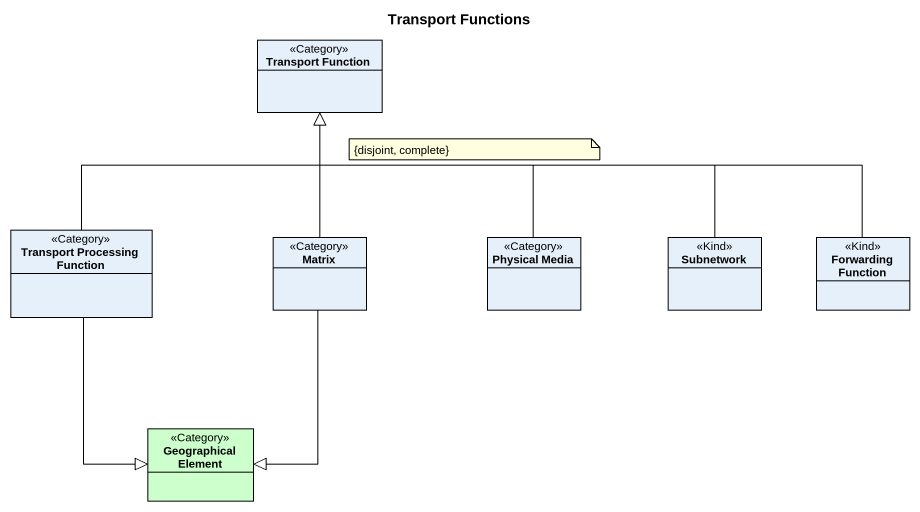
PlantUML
@startuml
title Transport Functions
hide circle
hide empty members
class "Transport Function" as Transport_Function <<Category>>
class "Transport Processing Function" as Transport_Processing <<Category>>
class Matrix <<Category>>
class "Physical Media" as Physical_Media <<Category>>
class Subnetwork <<Kind>>
class "Forwarding Function" as Forwarding_Function <<Kind>>
class "Geographical Element" as Geographical_Element <<Category>> #CCFFCC
Transport_Processing -up-|> Transport_Function
Transport_Processing --|> Geographical_Element
Matrix -up-|> Transport_Function
Matrix --|> Geographical_Element
Physical_Media -up-|> Transport_Function
Subnetwork -left-|> Transport_Function
Forwarding_Function -left-|> Transport_Function
note as N1
  {disjoint, complete}
end note
@enduml
